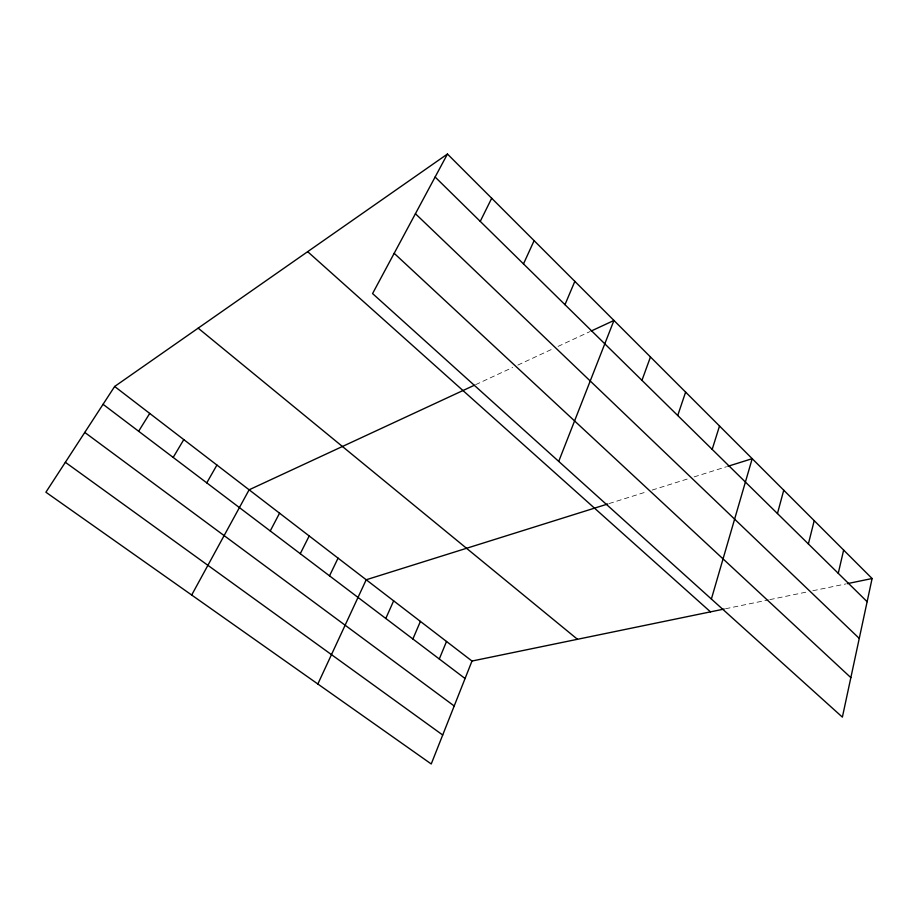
<?xml version="1.0" encoding="UTF-8"?>
<svg xmlns="http://www.w3.org/2000/svg" width="918" height="918" viewBox="0 0 918 918"><rect width="100%" height="100%" fill="white"/><g stroke="black" fill="none" stroke-linecap="round" stroke-linejoin="round"><path stroke-width="0.69" stroke-dasharray="4.59 3.44" d="M475.604 384.676L512.646 367.487M517.844 365.077L552.865 348.817M558.041 346.407L589.964 331.593M609.116 503.557L646.685 491.773M652.124 490.074L688.707 478.588M694.111 476.901L726.54 466.723M725.553 608.749L768.412 599.913M769.812 599.626L807.312 591.892M812.843 590.744L845.948 583.917"/><path stroke-width="1.38" d="M872.1 578.524L842.38 717.13L372.57 293.576L447.456 154.029L872.1 578.524L847.325 583.641M838.26 573.314L843.642 550.077M808.379 543.949L814.209 520.655M777.454 513.541L783.742 490.212M711.381 599.029L752.198 458.679L727.894 466.298M712.184 449.384L719.517 425.998M677.725 415.51L685.62 392.112M641.957 380.35L650.46 356.964M558.718 461.398L613.947 320.462L591.226 331.008M724.187 609.036L471.99 661.04L431.242 763.971L45.9 492.22L114.647 386.478L447.456 154.029M439.297 658.986L446.515 641.464M564.972 304.673L574.84 281.367M412.882 638.985L420.41 621.406M385.789 618.468L393.65 600.842M523.49 263.891L534.115 240.665M317.846 684.002L366.213 579.763L607.785 503.982M329.516 575.838L338.065 558.144M480.24 221.376L491.692 198.254M300.278 553.68L309.194 535.951M270.248 530.948L279.554 513.185M191.678 595.025L249.122 489.799L474.342 385.262M206.768 482.857L216.912 465.059M173.181 457.416L183.795 439.607M138.629 431.253L149.714 413.421M65.35 462.293L442.705 735.02M84.777 432.424L454.203 705.976M103.057 404.31L465.07 678.517M114.647 386.478L471.99 661.04M198.162 328.151L577.468 639.284M307.668 251.67L710.486 611.858M394.178 253.311L850.848 677.633M415.418 213.722L859.259 638.412M435.121 177.025L867.131 601.703"/></g></svg>
